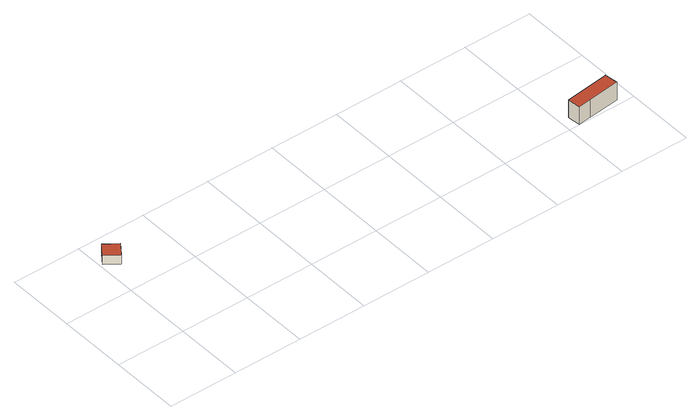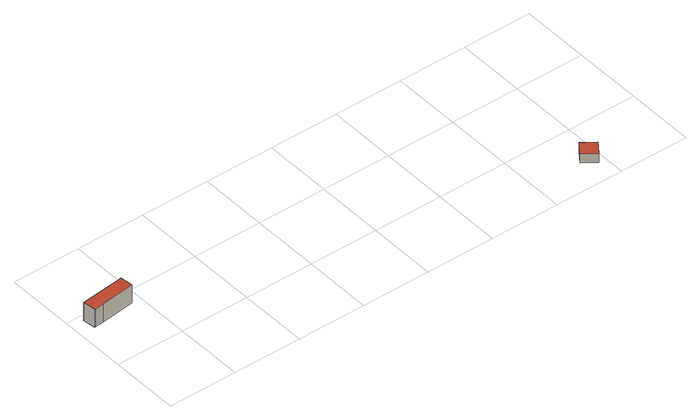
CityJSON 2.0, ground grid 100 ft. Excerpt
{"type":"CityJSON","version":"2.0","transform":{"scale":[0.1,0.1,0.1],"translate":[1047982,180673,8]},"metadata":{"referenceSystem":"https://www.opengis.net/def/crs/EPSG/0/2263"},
"CityObjects":{
"building1":{"type":"Building","attributes":{"name":"Bldg_3511011205","BIN":"4514972"},"geometry":[{"type":"MultiSurface","lod":"2","boundaries":[[[0,1,2,3]],[[4,5,6,7]],[[4,7,3,2]],[[5,4,2,1]],[[6,5,1,0]],[[7,6,0,3]]],"semantics":{"surfaces":[{"type":"GroundSurface"},{"type":"RoofSurface","BIN":"4514972"},{"type":"WallSurface"}],"values":[0,1,2,2,2,2]}}]},
"building2":{"type":"Building","attributes":{"name":"Bldg_3210011135","BIN":"4451169"},"geometry":[{"type":"MultiSurface","lod":"2","boundaries":[[[8,9,10,11,12,13,14,15]],[[16,17,18,19,20,21,22,23]],[[13,12,23,22]],[[14,13,22,21]],[[15,14,21,20]],[[8,15,20,19]],[[9,8,19,18]],[[10,9,18,17]],[[11,10,17,16]],[[12,11,16,23]]],"semantics":{"surfaces":[{"type":"RoofSurface","BIN":"4451169"},{"type":"GroundSurface"},{"type":"WallSurface"}],"values":[0,1,2,2,2,2,2,2,2,2]}}]}
},
"vertices":[
[191,1420,46],[8,1554,46],[135,1727,46],[318,1594,46],[135,1727,190],[8,1554,190],[191,1420,190],[318,1594,190],
[6776,265,289],[6776,270,289],[6768,269,289],[6641,254,289],[6137,192,289],[6160,4,289],[6340,26,289],[6799,82,289],[6641,254,9],[6768,269,9],[6776,270,9],[6776,265,9],[6799,82,9],[6340,26,9],[6160,4,9],[6137,192,9]
]}
